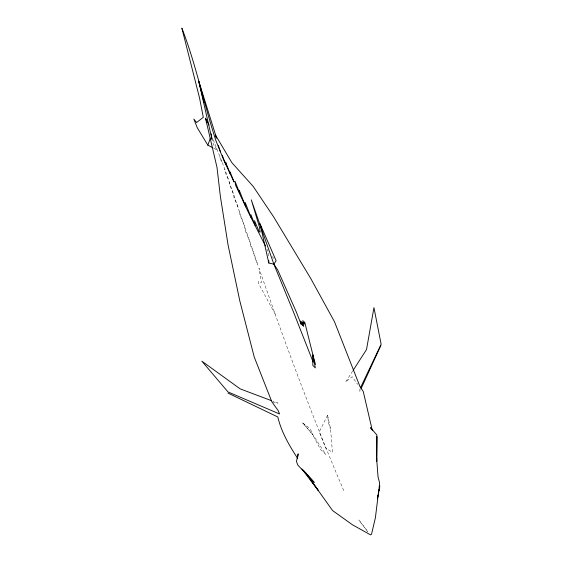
<?xml version="1.0" encoding="UTF-8"?>
<svg xmlns="http://www.w3.org/2000/svg" width="563" height="563" viewBox="0 0 563 563"><rect width="100%" height="100%" fill="white"/><g stroke="black" fill="none" stroke-linecap="round" stroke-linejoin="round"><path stroke-width="0.42" stroke-dasharray="2.81 2.11" d="M359.933 388.949L359.87 391.292L360.594 389.716M233.969 195.375L233.863 197.141L238.107 207.219M239.683 211.73L239.535 213.841L243.997 224.348L244.652 229.254L250.296 242.787L250.704 245.848L253.85 253.188L254.286 256.468L257.896 265.025L224.707 168.886L213.286 139.835M327.567 415.283L319.249 431.92L325.646 448.049L332.444 452.37L330.558 428.851L327.567 415.283L328.609 423.292L330.558 428.851M352.705 370.996L345.569 382.094L352.185 376.738L357.681 384.388M272.591 401.926L278.023 403.122L273.083 401.264M213.616 148.175L217.318 150.096L213.271 144.212L212.434 140.067M302.795 422.996L310.389 428.964L312.683 434.418L325.787 454.44L320.629 449.612L312.317 434.073L302.795 422.996L312.683 434.418L312.317 434.073M272.154 256.608L273.857 258.382M367.787 531.81L358.856 519.966L367.864 531.789M222.012 162.038L220.232 159.195L219.894 156.641M275.187 314.203L258.48 283.379L258.227 281.479L261.422 282.654L258.98 268.199C285.061 343.31 312.62 417.95 343.958 491.042M266.939 249.106L268.03 251.478M228.205 178.9L225.144 172.179L224.707 168.886M233.279 193.412L229.648 184.798L229.261 181.926M268.755 253.061L268.769 256.383"/><path stroke-width="0.84" d="M315.491 364.55L312.958 355.035L312.817 365.38L315.322 367.913L312.958 355.035L304.639 321.797L304.33 324.147L302.908 320.523L303.696 326.413L301.993 322.078L302.43 325.379L300.698 320.98L301.142 324.274L296.215 311.747L277.643 269.811L273.857 264.138L251.274 199.837L259.494 227.185L260.155 232.153L259.149 231.618L254.511 220.668L255.152 225.503L250.894 214.665L251.358 218.148L245.208 202.504L245.792 206.874L239.324 190.421L239.69 193.144L235.031 181.3L235.545 185.121L248.445 212.504L265.483 245.94M297.827 456.445L298.144 453.841L296.448 461.442L297.855 465.137L314.231 482.407L303.274 470.084M377.879 495.546L377.414 498.811L379.743 486.988L379.448 482.245L378.055 477.058L376.577 457.691L376.802 436.424L376.738 461.21L376.858 434.96L370.545 427.669L371.643 429.506M212.181 147.429L207.86 145.191L210.323 138.202M360.96 388.92L380.884 345.464M360.672 387.379L381.13 344.246L373.952 307.616L366.513 349.546L353.184 370.257M273.857 264.138L276.123 260.746L260.078 223.912L268.797 263.027L273.857 264.138L293.534 312.155L313.211 362.199M271.436 400.645L240.169 388.878L201.871 361.186L227.98 391.925L279.558 413.967L278.312 410.793L271.816 401.757L254.202 356.942L239.796 300.825L228.057 244.905L220.393 196.557L216.987 167.345L205.488 118.195L209.007 124.986M227.987 393.101L277.798 416.972C281.366 431.997 289.234 445.572 297.728 458.5M301.895 468.93L318.531 490.795L311.895 481.534M305.688 472.885L306.687 474.285M309.678 478.48L313.176 483.371M314.175 484.771L332.564 510.557L352.515 524.829L370.51 534.85L371.524 534.231L375.408 517.7L378.815 489.838M306.279 473.694L308.32 476.544M207.86 145.191L197.254 127.724L193.855 119.082L196.557 122.537L203.306 117.315L199.541 97.969L181.87 28.15C196.086 64.59 203.658 103.177 215.798 140.314L223.448 159.449L234.053 181.962L230.105 171.919L230.415 174.241L225.622 162.06L226.002 164.875L222.378 155.662L222.596 157.295M215.333 134.789L231.893 162.707L253.153 186.36L273.541 216.727L310.867 278.699L334.485 321.733L359.989 386.605L363.248 391.454L372.375 430.737M215.305 135.964L216.586 138.146L198.746 81.248L212.061 139.554L211.188 133.811M205.488 118.195L206.895 122.213M220.414 151.743L218.402 145.627L218.606 147.14M260.078 223.912L262.062 230.577M198.746 81.248L202.349 95.731M202.771 97.434L204.038 102.543M312.958 355.035L313.302 359.82M268.79 260.535L268.797 263.027M379.342 485.841L379.202 490.373L379.342 485.841"/></g></svg>
